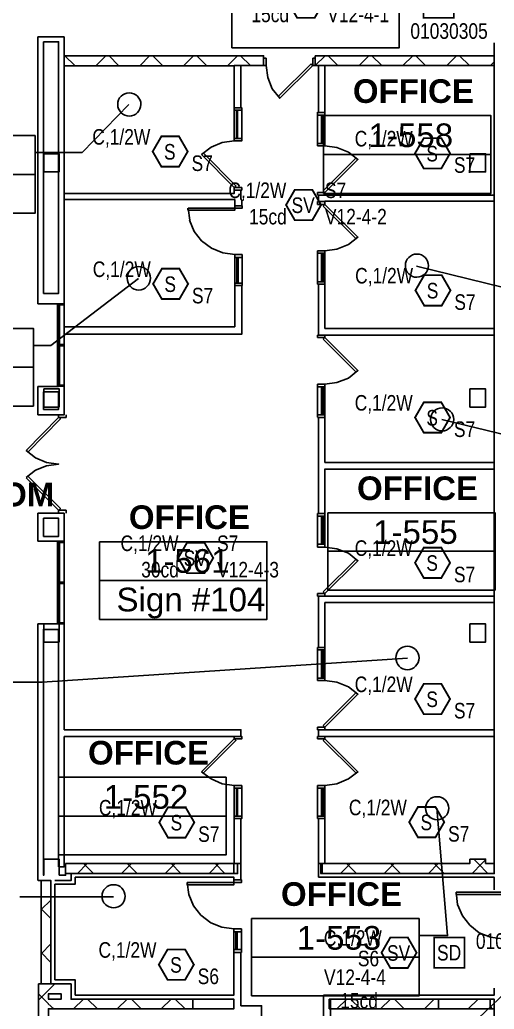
# Model space of a CAD drawing. Header units: inches. Extents: x 8199 to 15931, y 7617 to 15423.
# Drawn here: x 14052 to 14418, y 9646 to 10409 of the extents above; entities that cross this region are included whole.
import ezdxf
from ezdxf.enums import TextEntityAlignment as Align

# ---------------------------------------------------------------- set-up
doc = ezdxf.new("R2010")
doc.units = ezdxf.units.IN
doc.header["$LTSCALE"] = 0.25
doc.header["$MEASUREMENT"] = 0
for name, color, linetype in [('BACKGROUND', 8, 'Continuous'), ('SMOKE DETECTOR', 1, 'Continuous'), ('SPEAKER', 1, 'Continuous'), ('SPEAKER STROBE', 1, 'Continuous')]:
    doc.layers.add(name, color=color, linetype=linetype)
doc.styles.add('Arial', font='arial.ttf', dxfattribs={"width": 0.8})
doc.styles.add('PDF Arial', font='arial.ttf')
doc.styles.add('PDF Arial Bold', font='arialbd.ttf')

# ---------------------------------------------------------------- blocks, each defined once
blk = doc.blocks.new('GC-S7')
at = {"layer": 'SPEAKER', "const_width": 1.46}
blk.add_lwpolyline([(13.83, 0.21), (7.08, 11.9), (-6.42, 11.9), (-13.17, 0.21), (-6.42, -11.49), (7.08, -11.49)], close=True, dxfattribs=at)
at = {"layer": 'SPEAKER', "style": 'Arial', "width": 0.8}
blk.add_text('S', height=12, dxfattribs=at).set_placement((0, 0), align=Align.MIDDLE)
for tag, p in [('C', (-14.98, 11.52)), ('1/2W', (-14.65, -8.82))]:
    blk.add_attdef(tag, text='', height=12, dxfattribs=at).set_placement(p, align=Align.MIDDLE_RIGHT)
blk.add_attdef('Speaker_Circuit', text='', height=12, dxfattribs=at).set_placement((16.8, -8.82), align=Align.MIDDLE_LEFT)
blk = doc.blocks.new('GC-S7VM')
at = {"layer": 'SPEAKER STROBE', "const_width": 1.46}
blk.add_lwpolyline([(13.83, 0.21), (7.08, 11.9), (-6.42, 11.9), (-13.17, 0.21), (-6.42, -11.49), (7.08, -11.49)], close=True, dxfattribs=at)
at = {"layer": 'SPEAKER STROBE', "style": 'Arial', "width": 0.8}
blk.add_text('SV', height=12, dxfattribs=at).set_placement((0, 0), align=Align.MIDDLE)
for tag, p in [('C', (-12.95, 11.52)), ('CANDELA', (-12.62, -8.82)), ('1/2W', (-12.62, -29.16))]:
    blk.add_attdef(tag, text='', height=12, dxfattribs=at).set_placement(p, align=Align.MIDDLE_RIGHT)
for tag, p in [('Speaker_Circuit', (16.8, 11.52)), ('Visual_Circuit', (16.8, -8.82))]:
    blk.add_attdef(tag, text='', height=12, dxfattribs=at).set_placement(p, align=Align.MIDDLE_LEFT)
blk = doc.blocks.new('SIGA-PD')
at = {"layer": 'SMOKE DETECTOR', "const_width": 1.3}
blk.add_lwpolyline([(-11.5, -11.68), (-11.5, 11.7), (11.89, 11.7), (11.89, -11.68)], close=True, dxfattribs=at)
at = {"layer": 'SMOKE DETECTOR', "style": 'Arial', "width": 0.8}
blk.add_text('SD', height=12, dxfattribs=at).set_placement((0, 0), align=Align.MIDDLE)
for tag, p in [('ADDRESS', (20.64, 8.96)), ('ZONE', (20.64, -8.58))]:
    blk.add_attdef(tag, text='', height=12, dxfattribs=at).set_placement(p, align=Align.MIDDLE_LEFT)
blk.add_attdef('SUBSCRIPT', text='', height=12, dxfattribs=at).set_placement((-16.56, -9.02), align=Align.MIDDLE_RIGHT)

msp = doc.modelspace()

# ---------------------------------------------------------------- linework, layer by layer
at = {"layer": 'BACKGROUND'}
for points in [[(14215.31, 10447.4), (14344.36, 10447.4), (14344.36, 10417.45), (14215.31, 10417.45), (14344.36, 10417.45), (14344.36, 10387.51), (14215.31, 10387.51)], [(14215.36, 10447.42), (14215.36, 10417.47), (14215.36, 10387.52)], [(14081.85, 10396.11), (14065.91, 10396.11)], [(14065.91, 10396.11), (14065.91, 10392.29), (14065.91, 10198.27), (14065.91, 10190.3)], [(14070.06, 10392.29), (14081.85, 10392.29), (14081.85, 10198.27), (14070.06, 10198.27)], [(14070.07, 10198.28), (14070.07, 10392.29)], [(14086.01, 10396.12), (14081.85, 10396.12)], [(14417.63, 10373.81), (14417.63, 10381.45), (14417.63, 10389.42), (14417.63, 10391.33)], [(14222.36, 10373.81), (14239.87, 10373.81), (14239.87, 10381.46), (14085.99, 10381.46)], [(14094.26, 10373.81), (14086.61, 10381.45)], [(14110.51, 10373.8), (14118.15, 10381.45)], [(14128.07, 10373.82), (14120.75, 10381.47)], [(14144.61, 10373.82), (14151.96, 10381.47)], [(14161.82, 10373.82), (14154.5, 10381.46)], [(14178.4, 10373.82), (14185.71, 10381.46)], [(14195.89, 10373.81), (14188.26, 10381.45)], [(14212.17, 10373.83), (14219.83, 10381.48)], [(14229.7, 10373.82), (14222.07, 10381.47)], [(14279.7, 10381.46), (14279.7, 10373.82), (14277.81, 10373.82)], [(14287.02, 10373.81), (14417.63, 10373.81), (14417.63, 10381.45), (14279.67, 10381.45)], [(14279.68, 10373.81), (14287.34, 10381.46)], [(14297.2, 10373.81), (14289.57, 10381.45)], [(14313.43, 10373.81), (14321.09, 10381.45)], [(14331.01, 10373.83), (14323.37, 10381.47)], [(14347.23, 10373.82), (14354.9, 10381.47)], [(14364.76, 10373.82), (14357.13, 10381.46)], [(14381.02, 10373.82), (14388.65, 10381.46)], [(14398.52, 10373.81), (14390.88, 10381.46)], [(14085.98, 10373.8), (14217.23, 10373.8), (14217.23, 10341.31), (14217.23, 10339.4), (14217.23, 10317.74), (14217.23, 10315.82), (14208.01, 10314.55)], [(14222.37, 10373.83), (14217.28, 10373.83), (14222.37, 10373.83), (14222.37, 10341.33), (14217.28, 10341.33)], [(14239.87, 10373.82), (14241.8, 10373.82), (14241.8, 10379.55), (14239.87, 10379.55)], [(14243.04, 10364.57), (14241.77, 10373.81)], [(14276.54, 10375.1), (14251.04, 10349.93)], [(14252.28, 10348.65), (14277.78, 10373.81), (14277.78, 10379.55)], [(14277.78, 10373.81), (14276.51, 10375.09)], [(14277.81, 10379.55), (14279.7, 10379.55)], [(14279.7, 10373.82), (14282.25, 10373.82), (14282.25, 10337.82)], [(14287.03, 10373.82), (14282.23, 10373.82), (14287.03, 10373.82), (14287.03, 10337.82), (14282.23, 10337.82)], [(14414.74, 10373.81), (14417.63, 10376.67)], [(14246.57, 10355.98), (14243.07, 10364.58)], [(14251.01, 10349.91), (14252.28, 10348.64), (14246.55, 10355.97)], [(14136.02, 10343.87), (14100.02, 10306.91)], [(14217.25, 10341.32), (14223, 10341.32), (14223, 10339.41), (14217.25, 10339.41)], [(14218.84, 10317.74), (14218.84, 10339.41)], [(14218.87, 10339.42), (14219.83, 10339.42), (14219.83, 10317.76), (14218.87, 10317.76)], [(14223, 10317.75), (14223, 10339.41)], [(14281.3, 10335.58), (14287.03, 10335.58), (14287.03, 10337.82), (14281.3, 10337.82)], [(14281.31, 10337.83), (14281.31, 10335.59), (14281.31, 10313.93), (14281.31, 10312.02)], [(14284.45, 10313.91), (14285.73, 10313.91), (14285.73, 10335.58), (14284.45, 10335.58)], [(14284.48, 10335.59), (14284.48, 10313.92)], [(14287.03, 10335.58), (14287.03, 10313.92)], [(14286.07, 10335.26), (14415.08, 10335.26), (14415.08, 10305.31), (14286.07, 10305.31), (14415.08, 10305.31), (14415.08, 10275.37), (14286.07, 10275.37)], [(14286.09, 10335.28), (14286.09, 10305.33), (14286.09, 10275.38)], [(13934.65, 10319.97), (14063.68, 10319.97), (14063.68, 10290.02), (13934.65, 10290.02), (14063.68, 10290.02), (14063.68, 10260.07), (13934.65, 10260.07)], [(14199.44, 10311.07), (14208.04, 10314.57)], [(14217.25, 10317.75), (14223, 10317.75), (14223, 10315.84), (14217.25, 10315.84)], [(14281.3, 10312.01), (14287.03, 10312.01), (14287.03, 10313.92), (14281.3, 10313.92)], [(14100.03, 10306.92), (14063.72, 10306.92)], [(14070.37, 10291.93), (14082.16, 10291.93), (14082.16, 10305.95), (14070.37, 10305.95)], [(14070.38, 10305.95), (14070.38, 10291.93)], [(14192.05, 10305.31), (14217.23, 10279.82), (14217.23, 10277.91), (14217.23, 10275.36), (14085.98, 10275.36)], [(14192.09, 10305.32), (14199.42, 10311.06)], [(14193.35, 10306.59), (14192.09, 10305.31)], [(14217.27, 10279.83), (14218.53, 10281.11), (14193.35, 10306.59)], [(14296.27, 10310.74), (14287.05, 10312.01)], [(14305.2, 10307.24), (14296.28, 10310.75)], [(14312.52, 10301.5), (14305.18, 10307.24)], [(14398.82, 10291.93), (14410.93, 10291.93), (14410.93, 10305.94), (14398.82, 10305.94)], [(14398.83, 10305.95), (14398.83, 10291.93)], [(14285.74, 10277.28), (14311.22, 10302.77)], [(14311.24, 10302.78), (14312.52, 10301.5), (14287.04, 10276.02)], [(14217.25, 10279.84), (14223, 10279.84), (14223, 10277.93), (14217.25, 10277.93)], [(14222.37, 10270.6), (14222.37, 10275.38), (14222.37, 10277.93), (14217.28, 10277.93)], [(14287.03, 10276.01), (14281.3, 10276.01)], [(14281.31, 10276.02), (14281.31, 10274.11)], [(14287.03, 10274.1), (14287.03, 10276.01), (14285.75, 10277.29)], [(14086.03, 10270.61), (14217.6, 10270.61), (14217.6, 10265.83), (14217.6, 10263.91)], [(14217.6, 10265.82), (14223, 10265.82), (14223, 10270.6), (14222.35, 10270.6)], [(14281.3, 10274.1), (14287.03, 10274.1), (14282.23, 10274.1)], [(14281.3, 10269), (14287.03, 10269), (14287.03, 10266.77)], [(14281.3, 10266.77), (14287.03, 10266.77), (14285.75, 10265.5)], [(14281.31, 10266.78), (14281.31, 10269.01)], [(14282.23, 10269), (14287.03, 10269), (14287.03, 10269.32)], [(14282.25, 10274.1), (14282.25, 10269)], [(14417.63, 10274.09), (14287.02, 10274.09)], [(14287.02, 10269.31), (14417.63, 10269.31)], [(14311.24, 10240.33), (14312.52, 10241.61), (14287.04, 10266.78)], [(14181.56, 10262.3), (14181.56, 10263.89)], [(14181.59, 10263.91), (14217.6, 10263.91), (14217.6, 10262.32), (14181.59, 10262.32)], [(14181.6, 10263.91), (14182.86, 10254.67)], [(14217.56, 10263.9), (14223.31, 10263.9), (14223.31, 10265.82), (14217.56, 10265.82)], [(14285.74, 10265.49), (14311.22, 10240.32)], [(14182.83, 10254.66), (14186.33, 10246.06)], [(14186.38, 10246.07), (14192.1, 10238.74)], [(14192.1, 10238.74), (14199.73, 10233)], [(14312.52, 10241.61), (14305.18, 10235.87)], [(14208.37, 10229.51), (14217.6, 10228.23), (14217.6, 10226), (14217.6, 10206.25), (14217.6, 10204.34), (14217.6, 10172.48), (14086.03, 10172.48)], [(14199.76, 10233.01), (14208.35, 10229.5)], [(14281.3, 10231.09), (14287.03, 10231.09), (14287.03, 10229.18), (14281.3, 10229.18)], [(14281.31, 10205.29), (14281.31, 10207.21), (14281.31, 10229.19), (14281.31, 10231.1)], [(14284.45, 10229.17), (14285.73, 10229.17), (14285.73, 10207.19), (14284.45, 10207.19)], [(14284.48, 10207.2), (14284.48, 10229.18)], [(14287.03, 10207.2), (14287.03, 10229.18)], [(14296.27, 10232.37), (14287.05, 10231.09)], [(14305.2, 10235.88), (14296.28, 10232.37)], [(14217.56, 10225.99), (14223.31, 10225.99), (14223.31, 10228.22), (14217.56, 10228.22)], [(14219.15, 10225.99), (14219.15, 10206.24)], [(14219.18, 10206.25), (14220.14, 10206.25), (14220.14, 10226), (14219.18, 10226)], [(14223.31, 10225.99), (14223.31, 10206.24)], [(14357.75, 10219.3), (14700.54, 10135.19)], [(14143.34, 10209.74), (14075.81, 10158.13)], [(14217.56, 10204.33), (14223.31, 10204.33), (14223.31, 10206.24), (14217.56, 10206.24)], [(14281.3, 10207.2), (14287.03, 10207.2), (14287.03, 10205.28), (14281.3, 10205.28)], [(14086, 10166.74), (14223, 10166.74), (14223, 10172.47), (14223, 10204.33), (14217.6, 10204.33)], [(14287.03, 10171.2), (14287.03, 10205.28), (14282.23, 10205.28)], [(14282.25, 10205.29), (14282.25, 10166.1)], [(14065.91, 10190.31), (14081.85, 10190.31)], [(14081.85, 10190.31), (14086.01, 10190.31), (14086.01, 10189.36), (14080.91, 10189.36)], [(14086.01, 10190.31), (14080.91, 10190.31)], [(14080.92, 10190.32), (14080.92, 10189.36), (14080.92, 10158.78), (14080.92, 10157.82), (14080.92, 10127.56), (14080.92, 10126.6)], [(14081.5, 10158.76), (14082.48, 10158.76), (14082.48, 10189.35), (14081.5, 10189.35)], [(14081.54, 10189.36), (14081.54, 10158.77)], [(14086.01, 10189.36), (14086.01, 10158.78), (14086.01, 10157.82), (14086.01, 10127.55)], [(13933.39, 10171.2), (14062.43, 10171.2), (14062.43, 10141.25), (13933.39, 10141.25), (14062.43, 10141.25), (14062.43, 10111.31), (13933.39, 10111.31)], [(14086.01, 10172.48), (14086.01, 10166.74)], [(14417.63, 10171.19), (14287.02, 10171.19)], [(14281.3, 10166.1), (14287.03, 10166.1)], [(14287.03, 10164.19), (14281.3, 10164.19)], [(14281.31, 10164.2), (14281.31, 10166.11)], [(14282.23, 10166.1), (14287.03, 10166.1), (14287.03, 10164.19), (14285.75, 10162.91)], [(14285.74, 10162.91), (14311.22, 10137.42)], [(14287.02, 10166.09), (14417.63, 10166.09)], [(14311.24, 10137.43), (14312.52, 10138.71), (14287.04, 10164.19)], [(14075.83, 10158.15), (14062.44, 10158.15)], [(14086.01, 10158.78), (14080.91, 10158.78)], [(14080.91, 10157.82), (14086.01, 10157.82)], [(14081.5, 10127.54), (14082.48, 10127.54), (14082.48, 10157.81), (14081.5, 10157.81)], [(14081.54, 10157.82), (14081.54, 10127.55)], [(14312.52, 10138.71), (14305.18, 10132.97)], [(14305.2, 10132.97), (14296.28, 10129.47)], [(14065.91, 10126.59), (14065.91, 10104.61)], [(14070.07, 10126.59), (14065.92, 10126.59)], [(14081.85, 10126.59), (14070.06, 10126.59)], [(14070.06, 10122.45), (14081.85, 10122.45), (14081.85, 10108.75), (14070.06, 10108.75)], [(14070.07, 10108.75), (14070.07, 10122.45)], [(14070.37, 10110.66), (14082.16, 10110.66), (14082.16, 10124.68), (14070.37, 10124.68)], [(14070.38, 10124.68), (14070.38, 10110.66)], [(14080.91, 10126.6), (14086.01, 10126.6), (14086.01, 10127.55), (14080.91, 10127.55)], [(14081.85, 10104.62), (14086.01, 10104.62), (14086.01, 10126.6), (14081.85, 10126.6)], [(14281.3, 10128.19), (14287.03, 10128.19), (14287.03, 10126.28), (14281.3, 10126.28)], [(14281.31, 10102.71), (14281.31, 10104.62), (14281.31, 10126.29), (14281.31, 10128.2)], [(14284.45, 10126.26), (14285.73, 10126.26), (14285.73, 10104.6), (14284.45, 10104.6)], [(14284.48, 10104.62), (14284.48, 10126.28)], [(14287.03, 10104.61), (14287.03, 10126.28)], [(14296.27, 10129.46), (14287.05, 10128.19)], [(14398.82, 10110.65), (14410.93, 10110.65), (14410.93, 10124.67), (14398.82, 10124.67)], [(14398.83, 10124.67), (14398.83, 10110.66)], [(14070.06, 10104.61), (14081.85, 10104.61), (14081.85, 10102.7), (14056.7, 10077.21)], [(14081.88, 10102.71), (14083.15, 10101.43), (14057.99, 10075.95)], [(14065.92, 10104.61), (14070.07, 10104.61)], [(14081.83, 10102.69), (14087.57, 10102.69), (14087.57, 10104.6)], [(14281.3, 10104.61), (14287.03, 10104.61), (14287.03, 10102.7), (14281.3, 10102.7)], [(14287.03, 10067.97), (14287.03, 10102.7), (14282.23, 10102.7)], [(14282.25, 10102.7), (14282.25, 10028.47)], [(14377.22, 10101.11), (14706.61, 10021.15)], [(14057.97, 10075.94), (14056.7, 10077.21)], [(14056.73, 10077.23), (14064.04, 10071.49)], [(14064.01, 10071.48), (14072.61, 10067.97)], [(14056.73, 10056.2), (14064.04, 10061.93)], [(14064.01, 10061.92), (14072.61, 10065.42)], [(14072.61, 10065.42), (14081.85, 10066.7), (14072.61, 10067.97)], [(14282.23, 10028.47), (14287.03, 10028.47), (14287.03, 10062.88)], [(14417.63, 10067.97), (14287.02, 10067.97)], [(14287.02, 10062.87), (14417.63, 10062.87)], [(14057.97, 10057.46), (14056.7, 10056.19)], [(14070.06, 10028.79), (14081.85, 10028.79), (14081.85, 10031.02), (14056.7, 10056.18)], [(14081.88, 10031.03), (14083.15, 10032.3), (14057.99, 10057.47)], [(14081.83, 10031.01), (14087.57, 10031.01), (14087.57, 10028.78)], [(14065.91, 10028.78), (14065.91, 10007.12)], [(14070.07, 10028.79), (14065.92, 10028.79)], [(14070.06, 10024.96), (14081.85, 10024.96), (14081.85, 10010.95), (14070.06, 10010.95)], [(14070.07, 10010.94), (14070.07, 10024.96)], [(14081.85, 10007.13), (14086.01, 10007.13), (14086.01, 10028.79), (14081.85, 10028.79)], [(14281.3, 10026.56), (14287.03, 10026.56), (14287.03, 10028.47), (14281.3, 10028.47)], [(14281.31, 10028.48), (14281.31, 10026.57), (14281.31, 10004.9), (14281.31, 10002.67)], [(14284.45, 10004.89), (14285.73, 10004.89), (14285.73, 10026.55), (14284.45, 10026.55)], [(14284.48, 10026.56), (14284.48, 10004.9)], [(14287.03, 10026.56), (14287.03, 10004.9)], [(14289.26, 10029.12), (14418.3, 10029.12), (14418.3, 9999.49), (14289.26, 9999.49), (14418.3, 9999.49), (14418.3, 9969.54), (14289.26, 9969.54)], [(14289.26, 10029.11), (14289.26, 9999.48), (14289.26, 9969.54)], [(14065.92, 10007.12), (14070.07, 10007.12)], [(14070.06, 10007.12), (14081.85, 10007.12)], [(14080.91, 10006.17), (14086.01, 10006.17), (14086.01, 10007.13), (14080.91, 10007.13)], [(14080.92, 10007.13), (14080.92, 10006.18), (14080.92, 9975.59), (14080.92, 9974.64), (14080.92, 9944.37), (14080.92, 9943.41)], [(14081.5, 9975.58), (14082.48, 9975.58), (14082.48, 10006.16), (14081.5, 10006.16)], [(14081.54, 10006.17), (14081.54, 9975.59)], [(14086.01, 10006.17), (14086.01, 9975.59), (14086.01, 9974.63), (14086.01, 9944.37)], [(14113.37, 10006.8), (14113.37, 9976.85), (14113.37, 9946.91)], [(14113.41, 10006.81), (14242.42, 10006.81), (14242.42, 9976.86), (14113.41, 9976.86), (14242.42, 9976.86), (14242.42, 9946.91), (14113.41, 9946.91)], [(14281.3, 10002.66), (14287.03, 10002.66), (14287.03, 10004.9), (14281.3, 10004.9)], [(14296.27, 10001.39), (14287.05, 10002.67)], [(14305.2, 9997.89), (14296.28, 10001.4)], [(14285.74, 9968.25), (14311.22, 9993.42)], [(14311.24, 9993.43), (14312.52, 9992.16), (14287.04, 9966.99)], [(14312.52, 9992.16), (14305.18, 9997.89)], [(14086.01, 9975.59), (14080.91, 9975.59)], [(14080.91, 9974.63), (14086.01, 9974.63)], [(14081.5, 9944.36), (14082.48, 9944.36), (14082.48, 9974.62), (14081.5, 9974.62)], [(14081.54, 9974.63), (14081.54, 9944.37)], [(14287.03, 9966.98), (14281.3, 9966.98)], [(14281.3, 9964.76), (14287.03, 9964.76), (14282.23, 9964.76)], [(14281.31, 9966.99), (14281.31, 9964.76)], [(14282.25, 9964.76), (14282.25, 9925.25)], [(14287.03, 9964.76), (14287.03, 9966.98), (14285.75, 9968.26)], [(14417.63, 9964.75), (14287.02, 9964.75)], [(14282.23, 9925.25), (14287.03, 9925.25), (14287.03, 9959.98)], [(14287.02, 9959.97), (14417.63, 9959.97)], [(14081.85, 9943.41), (14065.91, 9943.41)], [(14065.91, 9943.4), (14065.91, 9939.26), (14065.91, 9749.7), (14065.91, 9745.56)], [(14070.06, 9939.26), (14081.85, 9939.26), (14081.85, 9756.08)], [(14070.07, 9749.71), (14070.07, 9939.27)], [(14070.37, 9929.39), (14082.16, 9929.39), (14082.16, 9943.4), (14070.37, 9943.4)], [(14070.38, 9943.4), (14070.38, 9929.38)], [(14080.91, 9943.41), (14086.01, 9943.41), (14086.01, 9944.37), (14080.91, 9944.37)], [(14086.01, 9861.85), (14086.01, 9943.41), (14081.85, 9943.41)], [(14398.82, 9929.38), (14410.93, 9929.38), (14410.93, 9943.4), (14398.82, 9943.4)], [(14398.83, 9943.4), (14398.83, 9929.38)], [(14281.3, 9923.34), (14287.03, 9923.34), (14287.03, 9925.25), (14281.3, 9925.25)], [(14281.31, 9925.26), (14281.31, 9923.35), (14281.31, 9901.68), (14281.31, 9899.77)], [(14350.74, 9916.97), (14069.1, 9898.49)], [(14284.45, 9901.67), (14285.73, 9901.67), (14285.73, 9923.33), (14284.45, 9923.33)], [(14284.48, 9923.34), (14284.48, 9901.67)], [(14287.03, 9923.34), (14287.03, 9901.67)], [(14281.3, 9899.76), (14287.03, 9899.76), (14287.03, 9901.67), (14281.3, 9901.67)], [(14069.13, 9898.5), (14044.29, 9898.5)], [(14296.27, 9898.49), (14287.05, 9899.76)], [(14305.2, 9894.99), (14296.28, 9898.49)], [(14312.52, 9889.26), (14305.18, 9894.99)], [(14285.74, 9865.03), (14311.22, 9890.52)], [(14311.24, 9890.53), (14312.52, 9889.26), (14287.04, 9863.77)], [(14287.03, 9863.76), (14281.3, 9863.76)], [(14281.31, 9863.77), (14281.31, 9861.86)], [(14287.03, 9861.85), (14287.03, 9863.76), (14285.75, 9865.04)], [(14081.85, 9756.09), (14086.01, 9756.09), (14086.01, 9856.76)], [(14086.04, 9856.76), (14222.37, 9856.76), (14222.37, 9861.86), (14086.04, 9861.86)], [(14192.05, 9829.35), (14217.23, 9854.83), (14217.23, 9856.74)], [(14217.25, 9854.85), (14223, 9854.85), (14223, 9856.76), (14217.25, 9856.76)], [(14281.3, 9861.85), (14287.03, 9861.85), (14282.23, 9861.85)], [(14281.3, 9856.75), (14287.03, 9856.75)], [(14281.31, 9854.85), (14281.31, 9856.76)], [(14282.23, 9856.75), (14287.03, 9856.75), (14287.03, 9854.84), (14285.75, 9853.57)], [(14282.25, 9861.85), (14282.25, 9856.76)], [(14417.63, 9861.84), (14287.02, 9861.84)], [(14287.02, 9856.75), (14417.63, 9856.75)], [(14217.27, 9854.84), (14218.53, 9853.57), (14193.35, 9828.4)], [(14287.03, 9854.84), (14281.3, 9854.84)], [(14285.74, 9853.56), (14311.22, 9828.4)], [(14311.24, 9828.4), (14312.52, 9829.36), (14287.04, 9854.85)], [(14081.85, 9825.21), (14081.85, 9795.27), (14081.85, 9765.32)], [(14081.88, 9825.22), (14210.9, 9825.22), (14210.9, 9795.27), (14081.88, 9795.27), (14210.9, 9795.27), (14210.9, 9765.32), (14081.88, 9765.32)], [(14192.09, 9829.36), (14199.42, 9823.94)], [(14193.35, 9828.39), (14192.09, 9829.35)], [(14312.52, 9829.36), (14305.18, 9823.94)], [(14208.01, 9820.11), (14217.23, 9818.83), (14217.23, 9816.92), (14217.23, 9795.26), (14217.23, 9793.35), (14217.23, 9758.62), (14087.25, 9758.62)], [(14199.44, 9823.95), (14208.04, 9820.12)], [(14217.25, 9816.93), (14223, 9816.93), (14223, 9818.84), (14217.25, 9818.84)], [(14218.84, 9816.93), (14218.84, 9795.26)], [(14218.87, 9795.28), (14219.83, 9795.28), (14219.83, 9816.94), (14218.87, 9816.94)], [(14223, 9816.93), (14223, 9795.27)], [(14281.3, 9818.84), (14287.03, 9818.84), (14287.03, 9816.93), (14281.3, 9816.93)], [(14281.31, 9793.36), (14281.31, 9795.28), (14281.31, 9816.94), (14281.31, 9818.85)], [(14284.45, 9816.92), (14285.73, 9816.92), (14285.73, 9795.26), (14284.45, 9795.26)], [(14284.48, 9795.27), (14284.48, 9816.93)], [(14287.03, 9795.27), (14287.03, 9816.93)], [(14296.27, 9820.12), (14287.05, 9818.85)], [(14305.2, 9823.95), (14296.28, 9820.12)], [(14217.25, 9793.36), (14223, 9793.36), (14223, 9795.27), (14217.25, 9795.27)], [(14281.3, 9795.27), (14287.03, 9795.27), (14287.03, 9793.36), (14281.3, 9793.36)], [(14373.35, 9801.32), (14381.64, 9703.19), (14359.65, 9703.19)], [(14219.81, 9758.64), (14222.37, 9758.64), (14222.37, 9793.36), (14217.28, 9793.36)], [(14282.23, 9758.63), (14287.03, 9758.63), (14287.03, 9793.36), (14282.23, 9793.36)], [(14282.25, 9793.35), (14282.25, 9758.63), (14282.25, 9748.12)], [(14070.38, 9762.13), (14070.38, 9749.7), (14070.04, 9749.7)], [(14082.16, 9749.71), (14082.16, 9762.13), (14070.37, 9762.13)], [(14087.25, 9758.62), (14087.25, 9750.98), (14087.25, 9749.7), (14082.16, 9749.7)], [(14216.92, 9758.62), (14216.92, 9750.98), (14094.59, 9750.98), (14216.92, 9750.98)], [(14096.49, 9750.98), (14103.82, 9758.62)], [(14108.6, 9750.98), (14100.96, 9758.62)], [(14130.31, 9750.99), (14137.94, 9758.63)], [(14142.4, 9750.99), (14134.77, 9758.63)], [(14164.06, 9750.98), (14171.69, 9758.63)], [(14176.16, 9750.98), (14168.52, 9758.63)], [(14197.81, 9750.97), (14205.44, 9758.62)], [(14209.91, 9750.98), (14202.57, 9758.62)], [(14219.83, 9758.64), (14217.26, 9758.64), (14219.83, 9758.64), (14219.83, 9750.99), (14216.96, 9750.99)], [(14216.97, 9746.21), (14222.37, 9746.21), (14222.37, 9758.64), (14216.97, 9758.64)], [(14285.1, 9750.98), (14285.1, 9758.63), (14282.24, 9758.63)], [(14398.83, 9762.13), (14398.83, 9758.62), (14283.8, 9758.62)], [(14410.95, 9758.62), (14417.63, 9758.62), (14417.63, 9750.98), (14283.82, 9750.98)], [(14283.86, 9758.64), (14283.86, 9750.99)], [(14285.08, 9750.98), (14417.63, 9750.98), (14417.63, 9758.62)], [(14299.11, 9750.98), (14306.76, 9758.62)], [(14311.54, 9750.97), (14303.88, 9758.62)], [(14332.92, 9750.99), (14340.56, 9758.64)], [(14345.34, 9750.99), (14337.69, 9758.63)], [(14366.98, 9750.99), (14374.32, 9758.63)], [(14379.1, 9750.98), (14371.44, 9758.63)], [(14410.93, 9758.62), (14410.93, 9762.13), (14398.82, 9762.13)], [(14400.74, 9750.98), (14408.07, 9758.63)], [(14405.22, 9758.63), (14402.02, 9762.13)], [(14412.85, 9750.98), (14405.19, 9758.62)], [(14408.05, 9758.62), (14410.93, 9761.49)], [(14087.28, 9745.57), (14091.41, 9745.57), (14091.41, 9750.98), (14087.28, 9750.98), (14091.41, 9750.98), (14091.41, 9745.57), (14079, 9745.57)], [(14091.39, 9742.69), (14094.58, 9742.69), (14094.58, 9748.11)], [(14094.59, 9748.11), (14216.92, 9748.11), (14216.92, 9746.2), (14216.92, 9743.97), (14180.92, 9743.97)], [(14282.24, 9748.11), (14285.1, 9748.11)], [(14285.08, 9748.11), (14417.63, 9748.11), (14417.63, 9738.55)], [(14065.96, 9745.58), (14075.83, 9745.58), (14075.83, 9665.93), (14073.92, 9665.93)], [(14068.46, 9745.56), (14068.46, 9665.91)], [(14068.5, 9665.93), (14075.83, 9665.93), (14075.83, 9745.58), (14068.5, 9745.58)], [(14078.97, 9745.56), (14087.25, 9745.56)], [(14079, 9669.11), (14079, 9742.7)], [(14079, 9742.7), (14091.41, 9742.7)], [(14216.92, 9743.97), (14216.92, 9742.38), (14180.92, 9742.38)], [(14180.93, 9742.38), (14180.93, 9743.98)], [(14180.98, 9743.98), (14182.23, 9734.74)], [(14216.94, 9743.98), (14222.69, 9743.98), (14222.69, 9746.21), (14216.94, 9746.21)], [(14124.23, 9733.14), (14051.89, 9733.14)], [(14182.21, 9734.74), (14185.71, 9726.13)], [(14388.32, 9736.65), (14424.01, 9736.65), (14424.01, 9734.74), (14388.32, 9734.74)], [(14388.33, 9736.64), (14389.27, 9727.08)], [(14388.34, 9734.74), (14388.34, 9736.65)], [(14068.5, 9723.28), (14075.83, 9730.6)], [(14185.71, 9726.12), (14191.42, 9718.8)], [(14389.3, 9727.09), (14393.12, 9718.49)], [(14075.83, 9716.27), (14068.5, 9723.91)], [(14191.48, 9718.81), (14199.11, 9713.08)], [(14393.08, 9718.48), (14398.83, 9711.15)], [(14199.08, 9713.06), (14207.68, 9709.56)], [(14230.63, 9716.26), (14359.67, 9716.26), (14359.67, 9686.64), (14230.63, 9686.64), (14359.67, 9686.64), (14359.67, 9656.69), (14230.63, 9656.69)], [(14230.63, 9716.26), (14230.63, 9686.63), (14230.63, 9656.68)], [(14398.82, 9711.15), (14406.15, 9705.42)], [(14207.7, 9709.56), (14216.92, 9708.29), (14216.92, 9706.06), (14216.92, 9692.36), (14216.92, 9690.13), (14216.92, 9657.31), (14094.59, 9657.31)], [(14216.94, 9706.07), (14222.69, 9706.07), (14222.69, 9708.3), (14216.94, 9708.3)], [(14218.51, 9692.36), (14219.47, 9692.36), (14219.47, 9706.06), (14218.51, 9706.06)], [(14218.53, 9706.07), (14218.53, 9692.36)], [(14222.69, 9706.07), (14222.69, 9692.37)], [(14357.78, 9593.93), (14479.47, 9709.89)], [(14406.17, 9705.42), (14414.77, 9701.92)], [(14068.5, 9689.19), (14075.83, 9696.83)], [(14414.76, 9701.92), (14424.01, 9700.65)], [(14075.83, 9682.5), (14068.5, 9690.14)], [(14216.94, 9690.14), (14222.69, 9690.14), (14222.69, 9692.37), (14216.94, 9692.37)], [(14222.37, 9649.05), (14222.37, 9690.14), (14216.97, 9690.14)], [(14066.22, 9665.91), (14066.22, 9547.72), (14066.22, 9543.26)], [(14073.91, 9665.93), (14066.24, 9665.93)], [(14073.91, 9661.14), (14079, 9665.93)], [(14083.77, 9665.92), (14078.98, 9665.92)], [(14091.41, 9669.11), (14079, 9669.11)], [(14079, 9665.92), (14091.41, 9665.92), (14091.41, 9654.13), (14091.41, 9665.92), (14083.76, 9665.92)], [(14094.58, 9657.31), (14094.58, 9669.1), (14091.39, 9669.1)], [(14066.24, 9653.5), (14073.91, 9661.15)], [(14073.91, 9650.64), (14066.24, 9658.28)], [(14073.89, 9658.28), (14083.77, 9658.28), (14083.77, 9654.13), (14073.89, 9654.13)], [(14073.91, 9654.14), (14073.91, 9658.28)], [(14417.63, 9662.73), (14417.63, 9657.31), (14286.07, 9657.31)], [(14286.09, 9657.33), (14286.09, 9654.14), (14286.09, 9618.14)], [(14078.01, 9646.8), (14073.86, 9650.62)], [(14073.89, 9646.81), (14185.4, 9646.81), (14185.4, 9654.14), (14094.6, 9654.14), (14185.4, 9654.14)], [(14185.39, 9654.13), (14216.92, 9654.13), (14216.92, 9646.8), (14073.89, 9646.8)], [(14093.3, 9646.8), (14100.96, 9654.13)], [(14111.82, 9646.81), (14104.18, 9654.14)], [(14127.09, 9646.8), (14134.72, 9654.12)], [(14145.57, 9646.8), (14137.93, 9654.13)], [(14160.89, 9646.81), (14168.52, 9654.14)], [(14179.32, 9646.8), (14171.68, 9654.13)], [(14232.85, 9640.43), (14238.26, 9640.43), (14238.26, 9643.62), (14238.26, 9649.03), (14222.33, 9649.03)], [(14286.07, 9618.14), (14291.49, 9618.14), (14291.49, 9654.14)], [(14290.5, 9654.12), (14290.5, 9646.8)], [(14374.63, 9646.8), (14374.63, 9654.13), (14374.63, 9646.8), (14290.52, 9646.8)], [(14374.63, 9654.13), (14290.52, 9654.13)], [(14291.48, 9654.13), (14417.63, 9654.13), (14414.43, 9654.13)], [(14296.26, 9646.8), (14303.9, 9654.13)], [(14314.44, 9646.81), (14306.79, 9654.14)], [(14330.01, 9646.8), (14337.66, 9654.13)], [(14348.2, 9646.81), (14340.85, 9654.14)], [(14363.82, 9646.81), (14371.46, 9654.14)], [(14374.63, 9646.81), (14414.46, 9646.81), (14414.46, 9654.14), (14374.63, 9654.14)], [(14397.57, 9646.81), (14405.22, 9654.13)], [(14417.63, 9646.8), (14417.63, 9654.13), (14417.63, 9646.8), (14414.43, 9646.8)], [(14414.46, 9654.14), (14414.46, 9646.81)], [(14073.91, 9643.63), (14073.91, 9646.81), (14073.91, 9643.63), (14073.91, 9547.73), (14073.91, 9543.27), (14073.91, 9541.36), (14068.19, 9541.36)], [(14416.07, 9646.81), (14414.49, 9648.4)]]:
    msp.add_lwpolyline(points, dxfattribs=at)
at = {"layer": 'BACKGROUND', "ltscale": 0.514994}
msp.add_lwpolyline([(14086.01, 10190.31), (14086.01, 10396.12)], dxfattribs=at)
at = {"layer": 'BACKGROUND'}
for points in [[(14086.01, 10381.47), (14086.01, 10373.82)], [(14091.39, 9750.98), (14094.58, 9750.98)], [(14079, 9665.93), (14075.82, 9665.93)], [(14094.58, 9654.13), (14091.39, 9654.13)]]:
    msp.add_lwpolyline(points, close=True, dxfattribs=at)
at = {"layer": 'BACKGROUND', "ltscale": 0.521662}
msp.add_lwpolyline([(14417.63, 10373.81), (14417.63, 9758.62)], dxfattribs=at)
at = {"layer": 'BACKGROUND'}
for points in [[(14152.58, 10210.06, 0.416179), (14143.64, 10218.98, -0.416179)], [(14359.67, 9917.29, 0.41496), (14350.75, 9926.21, -0.41496)]]:
    msp.add_lwpolyline(points, format="xyb", close=True, dxfattribs=at)
at = {"layer": 'BACKGROUND', "ltscale": 0.459987}
msp.add_lwpolyline([(14417.63, 9646.8), (14417.63, 9329.49)], dxfattribs=at)
at = {"layer": 'BACKGROUND'}
for centre, radius, start, end in [((14136.34, 10343.87), 8.92, 359.99674, 90.05183), ((14136.31, 10343.85), 8.9, 179.88517, 270.13912), ((14358.08, 10219.63), 8.92, 359.98251, 90.1181), ((14358.05, 10219.59), 8.89, 179.76317, 270.06042), ((14377.52, 10101.13), 8.9, 359.83893, 90.16107), ((14377.47, 10101.08), 8.9, 179.85789, 270.16736), ((14373.68, 9801.34), 8.89, 359.81917, 90.15559), ((14373.64, 9801.29), 8.9, 179.85012, 270.12464), ((14124.25, 9733.48), 8.91, 359.93297, 89.99425), ((14124.23, 9733.47), 8.93, 180.04849, 270.12099)]:
    msp.add_arc(centre, radius, start, end, dxfattribs=at)
for points in [[(14127.41, 10343.87), (14127.41, 10348.97), (14131.23, 10352.79), (14136.33, 10352.79)], [(14127.41, 10343.87), (14127.41, 10348.97), (14131.23, 10352.79), (14136.33, 10352.79)], [(14145.26, 10343.87), (14145.26, 10339.09), (14141.1, 10334.95), (14136.33, 10334.95)], [(14145.26, 10343.87), (14145.26, 10339.09), (14141.1, 10334.95), (14136.33, 10334.95)], [(14349.17, 10219.63), (14349.17, 10224.72), (14352.97, 10228.54), (14358.06, 10228.54)], [(14349.17, 10219.63), (14349.17, 10224.72), (14352.97, 10228.54), (14358.06, 10228.54)], [(14134.74, 10210.06), (14134.74, 10215.16), (14138.57, 10218.98), (14143.64, 10218.98)], [(14134.74, 10210.06), (14134.74, 10215.16), (14138.57, 10218.98), (14143.64, 10218.98)], [(14367, 10219.63), (14367, 10214.85), (14362.84, 10210.7), (14358.06, 10210.7)], [(14367, 10219.63), (14367, 10214.85), (14362.84, 10210.7), (14358.06, 10210.7)], [(14143.64, 10200.82), (14138.57, 10200.82), (14134.74, 10204.97), (14134.74, 10210.06)], [(14143.64, 10200.82), (14138.57, 10200.82), (14134.74, 10204.97), (14134.74, 10210.06)], [(14152.58, 10210.06), (14152.58, 10204.97), (14148.45, 10200.82), (14143.64, 10200.82)], [(14152.58, 10210.06), (14152.58, 10204.97), (14148.45, 10200.82), (14143.64, 10200.82)], [(14368.57, 10101.1), (14368.57, 10106.2), (14372.39, 10110.03), (14377.5, 10110.03)], [(14368.57, 10101.1), (14368.57, 10106.2), (14372.39, 10110.03), (14377.5, 10110.03)], [(14386.42, 10101.1), (14386.42, 10096.32), (14382.29, 10092.19), (14377.5, 10092.19)], [(14386.42, 10101.1), (14386.42, 10096.32), (14382.29, 10092.19), (14377.5, 10092.19)], [(14341.83, 9917.29), (14341.83, 9922.39), (14345.66, 9926.21), (14350.75, 9926.21)], [(14341.83, 9917.29), (14341.83, 9922.39), (14345.66, 9926.21), (14350.75, 9926.21)], [(14350.75, 9908.05), (14345.66, 9908.05), (14341.83, 9912.19), (14341.83, 9917.29)], [(14350.75, 9908.05), (14345.66, 9908.05), (14341.83, 9912.19), (14341.83, 9917.29)], [(14359.67, 9917.29), (14359.67, 9912.19), (14355.53, 9908.05), (14350.75, 9908.05)], [(14359.67, 9917.29), (14359.67, 9912.19), (14355.53, 9908.05), (14350.75, 9908.05)], [(14364.74, 9801.31), (14364.74, 9806.41), (14368.55, 9810.23), (14373.66, 9810.23)], [(14364.74, 9801.31), (14364.74, 9806.41), (14368.55, 9810.23), (14373.66, 9810.23)], [(14382.58, 9801.31), (14382.58, 9796.53), (14378.45, 9792.39), (14373.66, 9792.39)], [(14382.58, 9801.31), (14382.58, 9796.53), (14378.45, 9792.39), (14373.66, 9792.39)], [(14115.3, 9733.47), (14115.3, 9738.56), (14119.15, 9742.39), (14124.25, 9742.39)], [(14115.3, 9733.47), (14115.3, 9738.56), (14119.15, 9742.39), (14124.25, 9742.39)], [(14133.16, 9733.47), (14133.16, 9728.69), (14129.01, 9724.55), (14124.25, 9724.55)], [(14133.16, 9733.47), (14133.16, 9728.69), (14129.01, 9724.55), (14124.25, 9724.55)]]:
    msp.add_open_spline(points, degree=3, dxfattribs=at)

# ---------------------------------------------------------------- block references
at = {"layer": 'SMOKE DETECTOR'}
ref = msp.add_blockref('SIGA-PD', (14374.52, 10422.37), dxfattribs=at)
ref.add_attrib('ZONE', '01030305', dxfattribs={"height": 12, "style": 'Arial', "width": 0.8}).set_placement((14353, 10400.5), align=Align.MIDDLE_LEFT)
msp.add_blockref('SIGA-PD', (14382.88, 9689.97), dxfattribs=at).add_auto_attribs({'ADDRESS': '01030307'})
at = {"layer": 'SPEAKER'}
for p, values in [((14167.51, 10307.41), {'C': 'C,1/2W', 'Speaker_Circuit': 'S7'}), ((14369.78, 10306), {'C': 'C,1/2W', 'Speaker_Circuit': 'S7'}), ((14167.84, 10205.35), {'C': 'C,1/2W', 'Speaker_Circuit': 'S7'}), ((14370.1, 10200.36), {'C': 'C,1/2W', 'Speaker_Circuit': 'S7'}), ((14369.78, 10102.36), {'C': 'C,1/2W', 'Speaker_Circuit': 'S7'}), ((14369.78, 9990.36), {'C': 'C,1/2W', 'Speaker_Circuit': 'S7'}), ((14369.78, 9885.36), {'C': 'C,1/2W', 'Speaker_Circuit': 'S7'}), ((14172.59, 9790.21), {'C': 'C,1/2W', 'Speaker_Circuit': 'S7'}), ((14365.28, 9790.42), {'C': 'C,1/2W', 'Speaker_Circuit': 'S7'}), ((14172.26, 9680.57), {'C': 'C,1/2W', 'Speaker_Circuit': 'S6'})]:
    msp.add_blockref('GC-S7', p, dxfattribs=at).add_auto_attribs(values)
at = {"layer": 'SPEAKER STROBE'}
for p, values in [((14272.14, 10422.16), {'C': 'C,1W', 'Speaker_Circuit': 'S7', 'Visual_Circuit': 'V12-4-1', 'CANDELA': '15cd'}), ((14270.33, 10266.21), {'C': 'C,1/2W', 'Speaker_Circuit': 'S7', 'Visual_Circuit': 'V12-4-2', 'CANDELA': '15cd'}), ((14187.19, 9994.09), {'C': 'C,1/2W', 'Speaker_Circuit': 'S7', 'Visual_Circuit': 'V12-4-3', 'CANDELA': '30cd'})]:
    msp.add_blockref('GC-S7VM', p, dxfattribs=at).add_auto_attribs(values)
ref = msp.add_blockref('GC-S7VM', (14343.96, 9689.76), dxfattribs=at)
ref.add_attrib('C', 'C,1/2W', dxfattribs={"height": 12, "style": 'Arial', "width": 0.8}).set_placement((14331.01, 9701.28), align=Align.MIDDLE_RIGHT)
ref.add_attrib('Speaker_Circuit', 'S6', dxfattribs={"height": 12, "style": 'Arial', "width": 0.8}).set_placement((14312.5, 9685.5), align=Align.MIDDLE_LEFT)
ref.add_attrib('Visual_Circuit', 'V12-4-4', dxfattribs={"height": 12, "style": 'Arial', "width": 0.8}).set_placement((14286.42, 9671.06), align=Align.MIDDLE_LEFT)
ref.add_attrib('CANDELA', '15cd', dxfattribs={"height": 12, "style": 'Arial', "width": 0.8}).set_placement((14328, 9652.96), align=Align.MIDDLE_RIGHT)

# ---------------------------------------------------------------- texts
at = {"layer": 'BACKGROUND', "attachment_point": 7}
for s, insert, char_height, style in [('OFFICE', (14308.69, 10344.83), 18.216, 'PDF Arial Bold'), ('1-558', (14320.79, 10310.74), 18.245, 'PDF Arial'), ('OFFICE', (14311.87, 10038.67), 18.216, 'PDF Arial Bold'), ('GROUP ROOM', (13898.99, 10033.89), 18.216, 'PDF Arial Bold'), ('OFFICE', (14136.01, 10016.37), 18.216, 'PDF Arial Bold'), ('1-555', (14324.3, 10004.9), 18.245, 'PDF Arial'), ('1-561', (14148.44, 9982.6), 18.245, 'PDF Arial'), ('Sign #104', (14126.46, 9947.6), 18.245, 'PDF Arial'), ('OFFICE', (14104.47, 9834.78), 18.216, 'PDF Arial Bold'), ('1-552', (14116.58, 9800.69), 18.245, 'PDF Arial'), ('OFFICE', (14253.25, 9725.82), 18.216, 'PDF Arial Bold'), ('1-553', (14265.36, 9692.04), 18.245, 'PDF Arial')]:
    msp.add_mtext(s, dxfattribs=dict(at, insert=insert, char_height=char_height, style=style))

doc.saveas('drawing.dxf')
